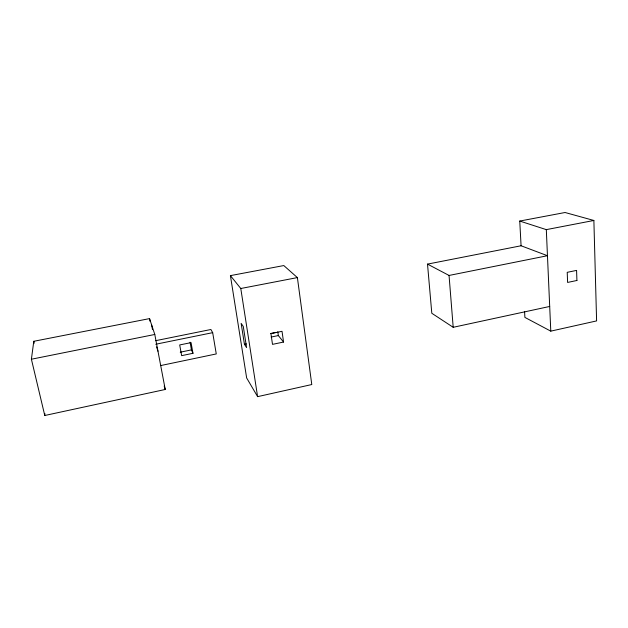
<?xml version="1.0" encoding="UTF-8"?>
<svg xmlns="http://www.w3.org/2000/svg" width="628" height="628" viewBox="0 0 628 628"><rect width="100%" height="100%" fill="white"/><g stroke="black" fill="none" stroke-linecap="round" stroke-linejoin="round"><path stroke-width="0.94" d="M44.769 415.493L31.4 359.224L33.786 341.294L149.55 318.6L154.794 334.473L165.243 389.478L44.769 415.493L44.91 413.577M257.613 396.645L311.786 384.54L297.389 277.592L283.801 265.558L230.413 275.621L246.647 377.946L257.613 396.645L240.783 288.503L230.413 275.621M524.584 311.535L524.89 317.399L550.787 331.144L596.6 320.908L593.876 220.467L565.067 212.507L519.756 221.056L521.075 245.768L547.459 255.714L449.051 275.449L427.511 264.113L431.805 313.27L453.196 327.298L549.696 306.456M160.776 365.543L216.268 353.933L212.68 332.659L210.914 329.496L155.603 340.69M283.558 342.048L272.505 344.364L270.927 333.601L282.019 331.309L283.558 342.048L278.337 335.564L277.788 331.741M192.953 353.305L181.641 355.652L179.702 344.945L191.061 342.621L192.953 353.305L191.43 349.882L190.072 342.205M271.147 337.055L278.337 335.564M244.441 344.293L246.584 347.582L243.272 326.442L241.144 323.381L244.441 344.293L246.341 343.893M180.252 352.198L191.43 349.882M270.487 333.539L275.825 332.44M155.728 344.238L212.68 332.659M31.4 359.224L154.794 334.473M427.511 264.113L521.075 245.768M240.783 288.503L297.389 277.592M519.756 221.056L546.313 229.628L593.876 220.467M156.576 346.852L157.973 351.209M164.183 385.992L165.243 389.478M33.786 341.294L34.234 343.194M151.568 324.707L152.478 329.464M149.55 318.6L150.084 321.395M449.051 275.449L453.196 327.298M546.313 229.628L550.787 331.144M576.92 280.481L567.602 282.435L567.225 272.332L576.582 270.401L576.92 280.481"/></g></svg>
